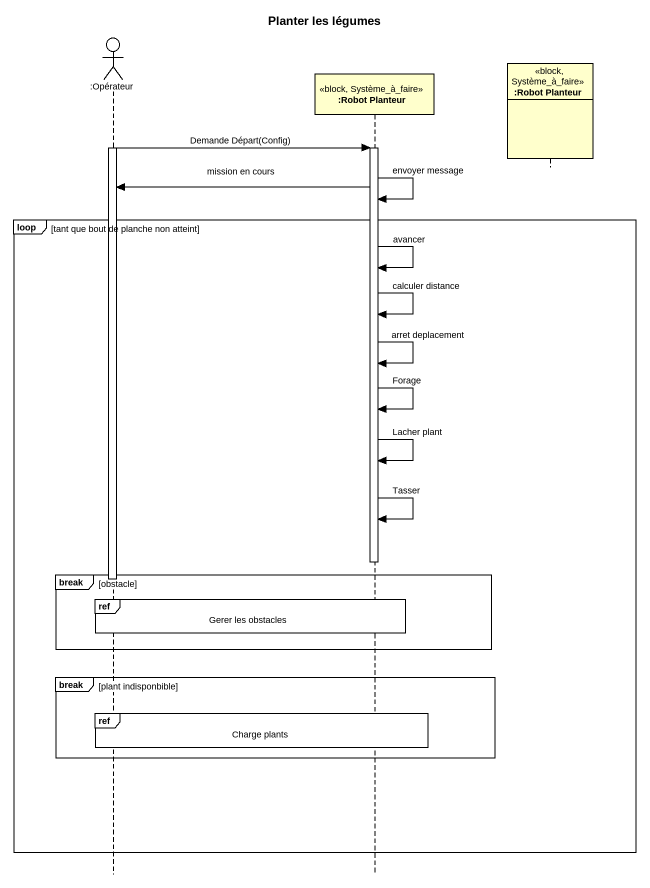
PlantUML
@startuml
title Planter les légumes
hide footbox
actor ":Opérateur" as Opérateur
participant ":Robot Planteur" as Robot_Planteur <<block, Système_à_faire>>
participant ":Robot Planteur" as Robot_Planteur_2 <<block, Système_à_faire>>

activate Opérateur
Opérateur -> Robot_Planteur : Demande Départ(Config)
activate Robot_Planteur
Robot_Planteur -> Opérateur : mission en cours
Robot_Planteur -> Robot_Planteur : envoyer message
loop tant que bout de planche non atteint
  Robot_Planteur -> Robot_Planteur : avancer
  Robot_Planteur -> Robot_Planteur : calculer distance
  Robot_Planteur -> Robot_Planteur : arret deplacement
  Robot_Planteur -> Robot_Planteur : Forage
  Robot_Planteur -> Robot_Planteur : Lacher plant
  Robot_Planteur -> Robot_Planteur : Tasser
  deactivate Robot_Planteur
  break obstacle
    deactivate Opérateur
    ref over Opérateur, Robot_Planteur : Gerer les obstacles
  end
  break plant indisponbible
    ref over Opérateur, Robot_Planteur : Charge plants
  end
end
@enduml
